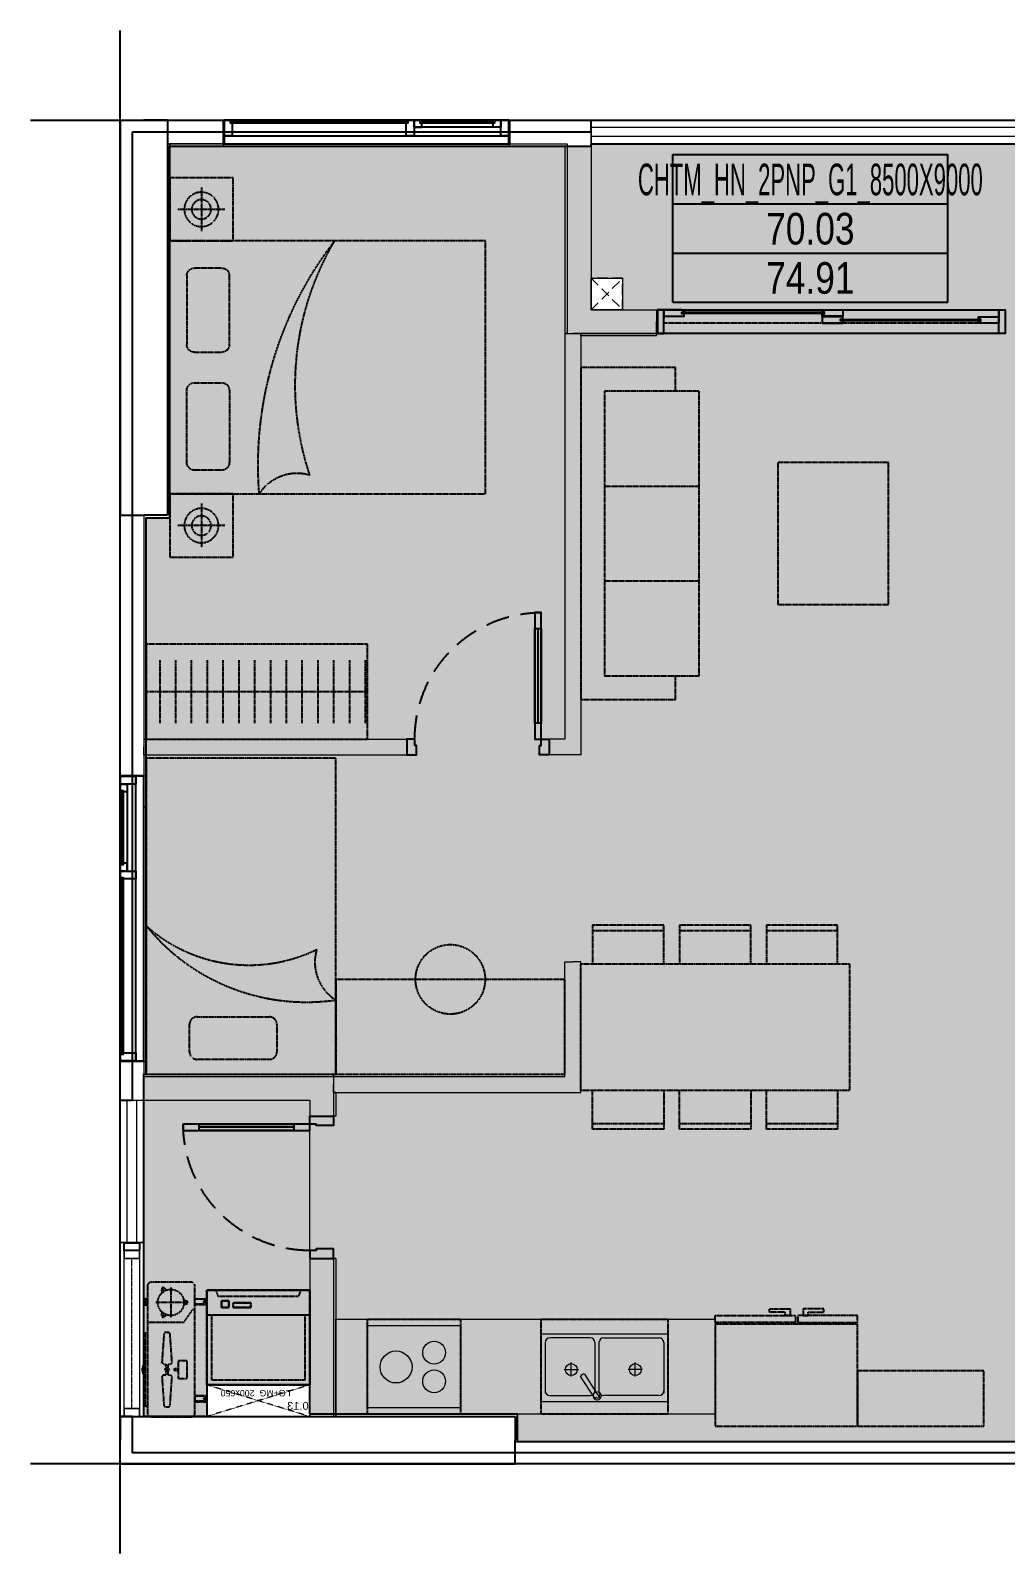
# Model space of a CAD drawing. Header units: millimetres. Extents: x -567 to 9600, y -567 to 9067.
# Drawn here: x -567 to 5602, y -567 to 9067 of the extents above; entities that cross this region are included whole.
import ezdxf
from ezdxf.enums import TextEntityAlignment as Align

# ---------------------------------------------------------------- set-up
doc = ezdxf.new("R2010")
doc.units = ezdxf.units.MM
for name, pattern in [('3PN B$0$HIDDENX2', [0.75, 0.5, -0.25]), ('DHDASHED4', [1.6, 0.8, -0.8]), ('HIDDEN', [9.525, 6.35, -3.175]), ('Xref Y2-Y4 ME$0$Xref MB Y2.Y4$0$Xr_truc thang N3 tang dien hinh$0$T-Can ho$0$HIDDEN3', [0.2, 0.1, -0.1])]:
    doc.linetypes.add(name, pattern=pattern)
doc.layers.get('0').update_dxf_attribs({"color": 231})
doc.layers.get('DefPoints').update_dxf_attribs({"color": 191})
doc.layers.add('2pn+g2', color=7, linetype='Continuous', true_color=0xeecdb4)
doc.layers.add('A-AREA-SPACE', color=130, linetype='Continuous', plot=False)
doc.layers.add('A-AREA-WALL-CENTER', color=210, linetype='Continuous', plot=False)
for name, color, linetype in [('A-CONC', 2, 'Continuous'), ('A-DOOR', 142, 'Continuous'), ('A-FURN', 251, 'DHDASHED4')]:
    doc.layers.add(name, color=color, linetype=linetype)
for name, color, linetype, lineweight in [('A-EQPM', 127, 'Continuous', 9), ('A-FNSH', 253, 'Continuous', 9), ('A-HIDD', 45, 'HIDDEN', 9), ('A-RAIL', 153, 'Continuous', 9), ('A-Truc ky thuat', 162, 'Continuous', 0), ('A-WALL-INT', 31, 'Continuous', 20), ('A-WALL-PRTN', 6, 'Continuous', 9)]:
    doc.layers.add(name, color=color, linetype=linetype, lineweight=lineweight)
doc.styles.add('VTK_Arial', font='arial.ttf', dxfattribs={"width": 0.8})
doc.styles.add('Xref Y2-Y4 ME$0$Xref MB Y2.Y4$0$Xr_truc thang N3 tang dien hinh$0$T-Can ho$0$Arial', font='arial.ttf')

# ---------------------------------------------------------------- blocks, each defined once
blk = doc.blocks.new('DT-CAN')
at = {"layer": 'DefPoints'}
for p, q in [((-870.7, 0), (870.7, 0)), ((-870.7, -934.4), (-870.7, 0)), ((870.7, -934.4), (870.7, 0)), ((-870.7, -311.5), (870.7, -311.5)), ((-870.7, -622.9), (870.7, -622.9)), ((-870.7, -934.4), (870.7, -934.4))]:
    blk.add_line(p, q, dxfattribs=at)
at = {"layer": 'DefPoints', "color": 7, "style": 'VTK_Arial', "width": 0.5}
blk.add_attdef('LOAICAN', text='', height=200, dxfattribs=at).set_placement((0, -257.5), align=Align.CENTER)
at = {"layer": 'DefPoints', "color": 5, "style": 'VTK_Arial', "width": 0.8}
blk.add_attdef('DT-TT', text='', height=200, dxfattribs=at).set_placement((0, -569), align=Align.CENTER)
at = {"layer": 'DefPoints', "color": 6, "style": 'VTK_Arial', "width": 0.8}
blk.add_attdef('DT-TIM', text='', height=200, dxfattribs=at).set_placement((0, -880.4), align=Align.CENTER)
blk = doc.blocks.new('*U8')
blk.add_lwpolyline([(0, 0), (0, 200), (650, 200), (650, 0)], close=True)
at = {"linetype": 'Xref Y2-Y4 ME$0$Xref MB Y2.Y4$0$Xr_truc thang N3 tang dien hinh$0$T-Can ho$0$HIDDEN3'}
for points in [[(0, 0), (650, 200)], [(0, 200), (650, 0)]]:
    blk.add_lwpolyline(points, dxfattribs=at)
at = {"style": 'Xref Y2-Y4 ME$0$Xref MB Y2.Y4$0$Xr_truc thang N3 tang dien hinh$0$T-Can ho$0$Arial'}
blk.add_text('0.13', height=50, dxfattribs=at).set_placement((6.6, 42.7))
blk.add_attdef('--', text='', height=88, dxfattribs=at).set_placement((126.6, 189.6), align=Align.MIDDLE_CENTER)
blk = doc.blocks.new('*U44')
at = {"linetype": 'HIDDEN', "ltscale": 0.3}
for p, q in [((86.1, 499.5), (86.1, 101.1)), ((186.1, 499.5), (186.1, 101.1)), ((286.1, 499.5), (286.1, 101.1)), ((386.1, 499.5), (386.1, 101.1)), ((486.1, 499.5), (486.1, 101.1)), ((586.1, 499.5), (586.1, 101.1)), ((686.1, 499.5), (686.1, 101.1)), ((786.1, 499.5), (786.1, 101.1)), ((886.1, 499.5), (886.1, 101.1)), ((986.1, 499.5), (986.1, 101.1)), ((1086.1, 499.5), (1086.1, 101.1)), ((1186.1, 499.5), (1186.1, 101.1)), ((1286.1, 499.5), (1286.1, 101.1)), ((1386.1, 499.5), (1386.1, 101.1)), ((0, 300), (1400, 300))]:
    blk.add_line(p, q, dxfattribs=at)
blk.add_lwpolyline([(0, 0), (1400, 0), (1400, 600), (0, 600)], close=True, dxfattribs=at)
blk = doc.blocks.new('*U39')
at = {"linetype": 'HIDDEN', "ltscale": 0.3}
for p, q in [((-750, -150), (-750, -1950)), ((-150, -150), (-750, -150)), ((-150, -1950), (-150, -150)), ((-150, -750), (-750, -750)), ((-150, -1350), (-750, -1350)), ((-750, -1950), (-150, -1950))]:
    blk.add_line(p, q, dxfattribs=at)
blk.add_lwpolyline([(-600, -1950), (-600, -2100), (0, -2100), (0, 0), (-600, 0), (-600, -150)], dxfattribs=at)
blk = doc.blocks.new('*U36')
at = {"linetype": 'HIDDEN', "ltscale": 0.3}
for p, q in [((650, 0), (0, 0)), ((0, 0), (0, -600)), ((0, 0), (0, -444.2)), ((0, 0), (650, 0)), ((650, -600), (650, 0)), ((650, 0), (650, -444.2)), ((30, -30), (620, -30)), ((30, -444.2), (30, -30)), ((620, -30), (620, -444.2)), ((0, -600), (0, -444.2)), ((650, -444.2), (0, -444.2)), ((620, -444.2), (30, -444.2)), ((650, -600), (650, -444.2)), ((56.2, -600), (72.3, -559.6)), ((72.3, -559.6), (577.7, -559.6)), ((373.1, -490.4), (373.1, -518.1)), ((483.8, -490.4), (373.1, -490.4)), ((373.1, -518.1), (483.8, -518.1)), ((483.8, -518.1), (483.8, -490.4)), ((511.5, -490.4), (511.5, -531.9)), ((557.7, -490.4), (511.5, -490.4)), ((511.5, -531.9), (557.7, -531.9)), ((557.7, -531.9), (557.7, -490.4)), ((577.7, -559.6), (593.8, -600)), ((0, -600), (650, -600)), ((0, -600), (650, -600))]:
    blk.add_line(p, q, dxfattribs=at)
for points in [[(650, -600), (0, -600), (0, 0), (650, 0)], [(650, -600), (0, -600), (0, -444.2), (0, 0), (650, 0), (650, -444.2)], [(30, -444.2), (30, -30), (620, -30), (620, -444.2)], [(483.8, -518.1), (373.1, -518.1), (373.1, -490.4), (483.8, -490.4)], [(557.7, -531.9), (511.5, -531.9), (511.5, -490.4), (557.7, -490.4)]]:
    blk.add_lwpolyline(points, close=True, dxfattribs=at)
blk = doc.blocks.new('*U90')
at = {"linetype": 'HIDDEN', "ltscale": 0.3, "extrusion": (0, 0, -1)}
for p, q in [((0, 700), (376, 700)), ((0, 654.3), (0, 700)), ((211.6, 740.1), (343.1, 740.1)), ((211.6, 720.8), (211.6, 740.1)), ((311.6, 720.8), (211.6, 720.8)), ((311.6, 700), (311.6, 720.8)), ((343.1, 700), (311.6, 700)), ((343.1, 740.1), (343.1, 700)), ((376, 700), (376, 654.3)), ((900, 700), (392, 700)), ((392, 700), (392, 654.3)), ((556.4, 740.1), (424.9, 740.1)), ((424.9, 740.1), (424.9, 700)), ((424.9, 700), (456.4, 700)), ((456.4, 700), (456.4, 720.8)), ((456.4, 720.8), (556.4, 720.8)), ((556.4, 720.8), (556.4, 740.1)), ((900, 654.3), (900, 700)), ((376, 654.3), (0, 654.3)), ((0, 0), (0, 645.2)), ((0, 645.2), (900, 645.2)), ((392, 654.3), (900, 654.3)), ((900, 645.2), (900, 0)), ((900, 0), (0, 0))]:
    blk.add_line(p, q, dxfattribs=at)
blk = doc.blocks.new('E-BEP-BEP-03LO')
at = {"ltscale": 0.3}
blk.add_lwpolyline([(560, -590), (40, -590), (40, 0), (560, 0)], close=True, dxfattribs=at)
for centre, radius in [((298.3, -181.4), 101.2), ((207.6, -422.3), 72), ((389.1, -422.3), 72)]:
    blk.add_circle(centre, radius, dxfattribs=at)
at = {"layer": 'DefPoints', "color": 250, "linetype": 'HIDDEN', "ltscale": 0.3}
blk.add_lwpolyline([(0, 0), (600, 0), (600, -590), (0, -590)], close=True, dxfattribs=at)
blk = doc.blocks.new('E-BEP-BORUABAT-02')
at = {"ltscale": 0.3}
for p, q in [((25, -452.2), (25, -132.2)), ((55, -117.2), (405, -117.2)), ((435, -452.2), (435, -132.2)), ((460, -452.2), (460, -132.2)), ((745, -117.2), (490, -117.2)), ((775, -452.2), (775, -132.2)), ((404.5, -482.2), (55.5, -482.2)), ((490.5, -482.2), (744.5, -482.2))]:
    blk.add_line(p, q, dxfattribs=at)
at = {"ltscale": 0.3, "extrusion": (-1.67159e-29, -3.30872e-24, -1)}
for p, q in [((160, -282.2), (250, -282.2)), ((205, -237.2), (205, -327.2)), ((655, -282.2), (565, -282.2)), ((610, -237.2), (610, -327.2))]:
    blk.add_line(p, q, dxfattribs=at)
at = {"ltscale": 0.3}
blk.add_lwpolyline([(800, -507.2), (0, -507.2), (0, -77.2), (800, -77.2)], close=True, dxfattribs=at)
for points in [[(457.3, -93.9), (551.5, -238.7)], [(526.8, -252.8), (432.7, -108)]]:
    blk.add_lwpolyline(points, dxfattribs=at)
for centre in [(205, -282.2), (610, -282.2)]:
    blk.add_circle(centre, 37.5, dxfattribs=at)
for centre, radius, start, end in [((445.5, -115.7), 25.7, 331.89153, 264.77328), ((55, -147.2), 30, 89.99971, 179.99971), ((404.9, -147.2), 30.1, 0.12016, 89.94977), ((445, -115.9), 14.2, 29.73488, 209.73488), ((490.1, -147.2), 30.1, 90.04965, 179.87926), ((745, -147.2), 30, 359.99971, 89.99971), ((527.9, -226), 26.9, 267.84409, 331.62567), ((55.4, -451.7), 30.4, 180.80983, 270.13661), ((404.2, -451.4), 30.8, 270.61845, 358.50448), ((490.8, -451.4), 30.8, 181.49494, 269.38097), ((744.6, -451.7), 30.4, 269.86281, 359.18959)]:
    blk.add_arc(centre, radius, start, end, dxfattribs=at)
at = {"layer": 'DefPoints', "color": 250, "linetype": 'HIDDEN', "ltscale": 0.3}
blk.add_lwpolyline([(800, -600), (0, -600), (0, 0), (800, 0)], close=True, dxfattribs=at)
blk = doc.blocks.new('E-CHUNG-CUCNONG-DH')
at = {"linetype": 'HIDDEN', "ltscale": 0.3}
for p, q in [((292.8, 313.7), (311.7, 313.7)), ((302.2, 304.3), (302.2, 323.2)), ((-127.5, 157.6), (-127.5, 194.3)), ((221.4, 195.2), (205, 204.7)), ((217.9, 208.1), (208.5, 191.8)), ((297.5, 56.8), (297.5, 245.7)), ((373.6, 195.2), (390, 204.7)), ((386.5, 191.8), (377.1, 208.1)), ((391.9, 151.3), (203.1, 151.3)), ((288.1, 53.9), (306.9, 53.9)), ((297.5, 63.4), (297.5, 44.5)), ((-302.2, -61.4), (-321.1, -61.4)), ((-311.7, -51.9), (-311.7, -70.8)), ((292.8, -61.4), (311.7, -61.4)), ((302.2, -51.9), (302.2, -70.8))]:
    blk.add_line(p, q, dxfattribs=at)
blk.add_lwpolyline([(-406.1, 0), (406.1, 0, 0.414214), (425, 18.9), (425, 275.9, 0.414214), (401.4, 299.6), (-401.4, 299.6, 0.414214), (-425, 275.9), (-425, 18.9, 0.414214)], format="xyb", close=True, dxfattribs=at)
for points in [[(-363.6, 299.6), (-357.7, 314.3, -0.306678), (-344.6, 323.2), (89.6, 323.2, -0.306678), (102.7, 314.3), (108.6, 299.6)], [(219, 177.2), (205.8, 194.1, -0.677033), (214.5, 209.3), (235.8, 206.2)], [(359.2, 206.2), (380.5, 209.3, -0.677033), (389.2, 194.1), (376, 177.2)], [(314.2, 70.4), (306.3, 50.4, -0.677033), (288.7, 50.4), (280.8, 70.4)]]:
    blk.add_lwpolyline(points, format="xyb", dxfattribs=at)
for points in [[(102.7, 314.3), (-357.7, 314.3)], [(250.3, 0), (250.3, 16.2), (170, 72.6), (170, 299.6)], [(286.2, 323.2), (286.2, 299.6)], [(318.3, 323.2), (318.3, 299.6)], [(-134.4, 106.2), (-134.4, 128.2), (-120.6, 128.2), (-120.6, 106.2)], [(-327.7, -70.8), (-327.7, 0)], [(-295.6, -70.8), (-295.6, 0)], [(286.2, -70.8), (286.2, 0)], [(318.3, -70.8), (318.3, 0)]]:
    blk.add_lwpolyline(points, dxfattribs=at)
for points in [[(283.3, 299.6), (321.1, 299.6), (321.1, 323.2), (283.3, 323.2)], [(-182.9, 47.4), (-72.1, 47.4), (-72.1, 106.2), (-182.9, 106.2)], [(283.3, 0), (321.1, 0), (321.1, -70.8), (283.3, -70.8)], [(-292.8, 0), (-330.6, 0), (-330.6, -70.8), (-292.8, -70.8)]]:
    blk.add_lwpolyline(points, close=True, dxfattribs=at)
for centre, radius in [((302.2, 313.7), 4.72), ((297.5, 151.3), 82.6), ((-311.7, -61.4), 4.72), ((302.2, -61.4), 4.72)]:
    blk.add_circle(centre, radius, dxfattribs=at)
blk.add_arc((-127.5, 257.1), 75.6, 61.04446, 118.95554, dxfattribs=at)
for points, weights, knots in [([(-162.1, 193.1), (-162.1, 188.2), (-162.1, 183.3), (-148.2, 183.3), (-134.3, 183.3), (-134.3, 175.9), (-134.3, 168.6), (-148.2, 168.6), (-162.1, 168.6), (-162.1, 163.7), (-162.1, 158.8), (-162.1, 152.4), (-166.6, 148), (-171, 143.6), (-177.1, 144.2), (-264, 150.3), (-350.9, 156.5), (-363.6, 157.6), (-363.6, 171.1), (-363.6, 175.9), (-363.6, 180.7), (-363.6, 194.3), (-350.9, 195.4), (-264, 201.6), (-177.1, 207.7), (-171, 208.2), (-166.6, 203.9), (-162.1, 199.5), (-162.1, 193.1)], [1, 1, 1, 1, 1, 1, 1, 1, 1, 1, 1, 0.916058650995, 1, 0.916058650995, 1, 1, 1, 0.734760240583, 1, 1, 1, 0.734760240583, 1, 1, 1, 0.916058650995, 1, 0.916058650995, 1], [0, 0, 0, 1, 1, 2, 2, 3, 3, 4, 4, 5, 5, 5.825313, 5.825313, 6.650626, 6.650626, 7.650626, 7.650626, 9.141593, 9.141593, 10.141593, 10.141593, 11.632559, 11.632559, 12.632559, 12.632559, 13.457872, 13.457872, 14.283185, 14.283185, 14.283185]), ([(95.9, 156.5), (9, 150.3), (-77.9, 144.2), (-84, 143.6), (-88.4, 148), (-92.9, 152.4), (-92.9, 158.8), (-92.9, 163.7), (-92.9, 168.6), (-106.8, 168.6), (-120.7, 168.6), (-120.7, 175.9), (-120.7, 183.3), (-106.8, 183.3), (-92.9, 183.3), (-92.9, 188.2), (-92.9, 193.1), (-92.9, 199.5), (-88.4, 203.9), (-84, 208.2), (-77.9, 207.7), (9, 201.6), (95.9, 195.4), (108.6, 194.3), (108.6, 180.7), (108.6, 175.9), (108.6, 171.1), (108.6, 157.6), (95.9, 156.5)], [1, 1, 1, 0.916058650995, 1, 0.916058650995, 1, 1, 1, 1, 1, 1, 1, 1, 1, 1, 1, 0.916058650995, 1, 0.916058650995, 1, 1, 1, 0.734760240583, 1, 1, 1, 0.734760240583, 1], [0, 0, 0, 1, 1, 1.825313, 1.825313, 2.650626, 2.650626, 3.650626, 3.650626, 4.650626, 4.650626, 5.650626, 5.650626, 6.650626, 6.650626, 7.650626, 7.650626, 8.475939, 8.475939, 9.301253, 9.301253, 10.301253, 10.301253, 11.792219, 11.792219, 12.792219, 12.792219, 14.283185, 14.283185, 14.283185])]:
    blk.add_rational_spline(points, weights, degree=2, knots=knots, dxfattribs=at)
blk = doc.blocks.new('*U45')
blk.add_line((3040, 150), (0, 150))
for points in [[(0, 150), (3040, 150), (3040, 0), (0, 0)], [(0, 105), (3040, 105), (3040, 45), (0, 45)]]:
    blk.add_lwpolyline(points, close=True)
blk = doc.blocks.new('*U37')
at = {"ltscale": 0.3}
blk.add_lwpolyline([(600, 2400), (0, 2400), (0, 0), (600, 0)], close=True, dxfattribs=at)
blk = doc.blocks.new('F-PK-BANSOAN-01')
at = {"linetype": 'HIDDEN', "ltscale": 0.3}
blk.add_lwpolyline([(-700, -900), (-700, 0), (0, 0), (0, -900)], close=True, dxfattribs=at)
blk = doc.blocks.new('*U40')
at = {"linetype": 'HIDDEN', "ltscale": 0.3}
for p, q in [((75, 644.4), (75, 400)), ((525, 644.4), (75, 644.4)), ((75, 608.9), (525, 608.9)), ((525, 400), (525, 644.4)), ((1075, 644.4), (625, 644.4)), ((625, 644.4), (625, 400)), ((625, 608.9), (1075, 608.9)), ((1075, 400), (1075, 644.4)), ((1625, 644.4), (1175, 644.4)), ((1175, 644.4), (1175, 400)), ((1175, 608.9), (1625, 608.9)), ((1625, 400), (1625, 644.4)), ((1700, 400), (0, 400)), ((0, 400), (0, -400)), ((1700, -400), (1700, 400)), ((0, -400), (1700, -400)), ((75, -644.4), (75, -400)), ((525, -400), (525, -644.4)), ((625, -644.4), (625, -400)), ((1075, -400), (1075, -644.4)), ((1175, -644.4), (1175, -400)), ((1625, -400), (1625, -644.4)), ((525, -608.9), (75, -608.9)), ((525, -644.4), (75, -644.4)), ((1075, -608.9), (625, -608.9)), ((1075, -644.4), (625, -644.4)), ((1625, -608.9), (1175, -608.9)), ((1625, -644.4), (1175, -644.4))]:
    blk.add_line(p, q, dxfattribs=at)
blk = doc.blocks.new('F-PN-GIUONG-2000X1600')
at = {"linetype": 'HIDDEN', "ltscale": 0.3}
for p, q in [((332.5, -150.5), (159.2, -150.5)), ((111.4, -198.4), (111.4, -655.8)), ((380.4, -655.8), (380.4, -198.4)), ((159.2, -703.7), (332.5, -703.7)), ((111.4, -1381), (111.4, -944.2)), ((159.2, -896.3), (332.5, -896.3)), ((380.4, -944.2), (380.4, -1381)), ((332.5, -1428.8), (159.2, -1428.8))]:
    blk.add_line(p, q, dxfattribs=at)
blk.add_lwpolyline([(2000, 0), (2000, -1600), (0, -1600), (0, 0), (2000, 0)], dxfattribs=at)
for centre, radius, start, end in [((2879.5, -182.5), 2316.9, 175.48135, 217.72002), ((808.7, 149.5), 281.8, 212.03819, 286.6668), ((159.2, -198.4), 47.8, 90, 180), ((332.5, -198.4), 47.8, 0, 90), ((2591, -687.7), 1793.5, 161.56279, 210.57443), ((159.2, -655.8), 47.8, 180, 270), ((332.5, -655.8), 47.8, 270, 0), ((159.2, -944.2), 47.8, 90, 180), ((332.5, -944.2), 47.8, 0, 90), ((159.2, -1381), 47.8, 180, 270), ((332.5, -1381), 47.8, 270, 0)]:
    blk.add_arc(centre, radius, start, end, dxfattribs=at)
blk = doc.blocks.new('F-PN-DONGIUONG-01')
at = {"linetype": 'HIDDEN', "ltscale": 0.3}
for p, q in [((-200, -348.1), (-200, -51.9)), ((-338.8, -200), (-61.2, -200))]:
    blk.add_line(p, q, dxfattribs=at)
blk.add_lwpolyline([(0, -400), (-400, -400), (-400, 0), (0, 0)], close=True, dxfattribs=at)
for radius in [108.5, 61.3]:
    blk.add_circle((-200, -200), radius, dxfattribs=at)
blk = doc.blocks.new('*U43')
at = {"linetype": 'HIDDEN', "ltscale": 0.3}
blk.add_lwpolyline([(0, 0), (350, 0), (350, -800), (0, -800)], close=True, dxfattribs=at)
blk = doc.blocks.new('*U48')
at = {"linetype": 'HIDDEN', "ltscale": 0.3}
blk.add_line((2160, 85), (40, 85), dxfattribs=at)
for p, q in [((158.1, 15.5), (158.1, 24.5)), ((1160.6, 60.5), (1160.6, 69.5))]:
    blk.add_line(p, q)
blk.add_lwpolyline([(0, 0), (2200, 0), (2200, 150), (0, 150)], close=True)
for points in [[(40, 54.5), (40, 0), (0, 0), (0, 150), (40, 150), (40, 0), (40, 0), (40, 54.5)], [(2160, 54.5), (2160, 0), (2200, 0), (2200, 150), (2160, 150), (2160, 0), (2160, 0), (2160, 54.5)], [(155, 0), (40, 0), (40, 10), (40, 10), (40, 40), (155, 40), (162, 40), (170, 40), (170, 25), (155, 25), (155, 15)], [(155, 0), (162, 0), (170, 0), (170, 15), (155, 15)], [(158.1, 15.5), (1054, 15.5), (1054, 24.5), (158.1, 24.5)], [(1172.5, 45), (1042.5, 45), (1042.5, 45), (1042.5, 45), (1042.5, 85), (1157.5, 85), (1164.5, 85), (1172.5, 85), (1172.5, 70), (1157.5, 70), (1157.5, 60), (1172.5, 60), (1172.5, 45)], [(1042.5, 0), (1172.5, 0), (1172.5, 0), (1172.5, 0), (1172.5, 40), (1057.5, 40), (1050.5, 40), (1042.5, 40), (1042.5, 25), (1057.5, 25), (1057.5, 15), (1042.5, 15), (1042.5, 0)], [(1160.6, 60.5), (2042, 60.5), (2042, 69.5), (1160.6, 69.5)], [(2160, 45), (2160, 45), (2160, 85), (2045.5, 85), (2038.5, 85), (2030.5, 85), (2030.5, 70), (2045.5, 70), (2045.5, 60)], [(2045.5, 60), (2030.5, 60), (2030.5, 45), (2160, 45), (2160, 45), (2160, 45), (2160, 45)]]:
    blk.add_lwpolyline(points)
blk = doc.blocks.new('*U49')
blk.add_line((0, -150), (1800, -150))
at = {"ltscale": 2000}
for points in [[(0, 0), (0, -150), (-5, -150), (-5, 0)], [(1805, 0), (1805, -150), (1800, -150), (1800, 0)]]:
    blk.add_lwpolyline(points, close=True, dxfattribs=at)
for points in [[(1800, 0), (0, 0), (0, -100), (1800, -100)], [(0, 0), (50, 0), (50, -100), (0, -100)], [(1150, 0), (1200, 0), (1200, -100), (1150, -100)], [(1200, 0), (1750, 0), (1750, -45), (1200, -45)], [(1250, 0), (1200, 0), (1200, -45), (1250, -45)], [(1700, 0), (1750, 0), (1750, -45), (1700, -45)], [(1750, 0), (1800, 0), (1800, -100), (1750, -100)], [(40, -10), (1160, -10), (1160, -20), (40, -20)], [(1240, -10), (1710, -10), (1710, -20), (1240, -20)]]:
    blk.add_lwpolyline(points, close=True)
blk = doc.blocks.new('*U52')
blk.add_line((-100, 70), (-700, 70))
for points in [[(100, 900), (100, 840), (40, 840), (40, 850), (0, 850), (0, 900)], [(0, 50), (-800, 50), (-800, 90), (0, 90)], [(-100, 50), (-100, 90), (-700, 90), (-700, 50)], [(100, 0), (100, 60), (40, 60), (40, 50), (0, 50), (0, 0)]]:
    blk.add_lwpolyline(points, close=True)
at = {"linetype": '3PN B$0$HIDDENX2', "ltscale": 300}
blk.add_arc((0, 50), 800, 90, 180, dxfattribs=at)
blk = doc.blocks.new('*U54')
blk.add_line((-100, 70), (-700, 70))
for points in [[(150, 900), (150, 840), (40, 840), (40, 850), (0, 850), (0, 900)], [(0, 50), (-800, 50), (-800, 90), (0, 90)], [(-100, 50), (-100, 90), (-700, 90), (-700, 50)], [(150, 0), (150, 60), (40, 60), (40, 50), (0, 50), (0, 0)]]:
    blk.add_lwpolyline(points, close=True)
at = {"linetype": '3PN B$0$HIDDENX2', "ltscale": 300}
blk.add_arc((0, 50), 800, 90, 180, dxfattribs=at)
blk = doc.blocks.new('F-PN-GIUONG-2000X1200')
at = {"linetype": 'HIDDEN', "ltscale": 0.3}
for p, q in [((141.8, -274.7), (315, -274.7)), ((93.9, -779.9), (93.9, -322.5)), ((362.9, -322.5), (362.9, -779.9)), ((315, -827.8), (141.8, -827.8))]:
    blk.add_line(p, q, dxfattribs=at)
blk.add_lwpolyline([(0, 0), (0, -1200), (2000, -1200), (2000, 0)], close=True, dxfattribs=at)
for centre, radius, start, end in [((1762.2, -1014.2), 1306, 129.05616, 188.18057), ((1666.4, -651.3), 976.1, 138.14511, 206.02065), ((141.8, -322.5), 47.8, 90, 180), ((315, -322.5), 47.8, 0, 90), ((141.8, -779.9), 47.8, 180, 270), ((315, -779.9), 47.8, 270, 0), ((708.4, -1349.5), 281.8, 73.3332, 147.96181)]:
    blk.add_arc(centre, radius, start, end, dxfattribs=at)
blk = doc.blocks.new('*U57')
at = {"linetype": 'HIDDEN', "ltscale": 0.3}
blk.add_lwpolyline([(600, 0), (0, 0), (0, -1450), (600, -1450)], close=True, dxfattribs=at)
blk.add_circle((600, -725), 220, dxfattribs=at)
blk = doc.blocks.new('E-CHUNG-LOUVER')
blk.add_line((1100, 150), (0, 150))
at = {"linetype": 'HIDDEN', "ltscale": 0.3}
blk.add_line((50, 75), (1000, 75), dxfattribs=at)
for points in [[(0, 150), (1100, 150), (1100, 0), (0, 0)], [(1050, 125), (0, 125), (0, 25), (1050, 25)], [(48.5, 123.5), (1.5, 123.5), (1.5, 26.5), (48.5, 26.5)], [(1048.5, 123.5), (1001.5, 123.5), (1001.5, 26.5), (1048.5, 26.5)], [(1100, 25), (1050, 25), (1050, 125), (1100, 125)], [(1097, 28), (1053, 28), (1053, 122), (1097, 122)]]:
    blk.add_lwpolyline(points, close=True)
for points in [[(50, 125), (0, 125), (0, 25), (50, 25), (50, 125), (0, 125)], [(1050, 125), (1000, 125), (1000, 25), (1050, 25), (1050, 125), (1000, 125)]]:
    blk.add_lwpolyline(points)
blk = doc.blocks.new('*U58')
blk.add_line((900, 150), (0, 150))
for points in [[(0, 150), (900, 150), (900, 0), (0, 0)], [(0, 105), (900, 105), (900, 45), (0, 45)]]:
    blk.add_lwpolyline(points, close=True)

msp = doc.modelspace()

# ---------------------------------------------------------------- hatches: boundary and pattern name
at = {"layer": '2pn+g2', "ltscale": 0.3}
h = msp.add_hatch(color=256, dxfattribs=at)
h.dxf.hatch_style = 1
h.paths.add_polyline_path([(2980, 7500), (3180, 7500), (3180, 7300), (2980, 7300)], flags=16)
h.paths.add_polyline_path([(315, 8335), (2980, 8335), (2980, 8350), (5940, 8350), (5940, 8335.3), (8835, 8335), (8835, 5985), (8930, 5985), (8930, 3714.9), (8915, 3715.1), (8915, 2515), (8835, 2515), (8835, 2485), (7935, 2485), (7935, 1975), (8836.4, 1975), (8835, 155), (7049.5, 155), (6904.5, 155), (6904.5, 140), (2515, 140), (2515, 315), (1200, 315), (1200, 500), (550, 500), (550, 300), (150, 300), (150, 1400), (150, 1400), (150, 2465), (165, 2465), (165, 5985), (315, 5985)])

# ---------------------------------------------------------------- linework, layer by layer
at = {"layer": 'A-AREA-SPACE', "ltscale": 0.3}
msp.add_lwpolyline([(6904.5, 140), (2515, 140), (2515, 315), (1200, 315), (1200, 500), (550, 500), (550, 300), (150, 300), (150, 1400), (150, 1400), (150, 2465), (165, 2465), (165, 5985), (315, 5985), (315, 8335), (2980, 8335), (2980, 8350), (5940, 8350)], dxfattribs=at)
at = {"layer": 'A-AREA-WALL-CENTER'}
msp.add_lwpolyline([(80, 8425), (2980, 8425), (2980, 8500), (5940, 8500), (5940, 8425), (9000, 8425), (9000, 70), (80, 70), (80, 300), (0, 300), (0, 2300), (0, 2300), (80, 2300)], close=True, dxfattribs=at)
at = {"layer": 'A-CONC'}
for p, q in [((0, 8500), (150, 8500)), ((0, 8500), (0, 6000)), ((300, 8500), (150, 8500)), ((300, 8500), (300, 6000)), ((0, 6000), (150, 6000)), ((300, 6000), (150, 6000)), ((0, 300), (0, 150)), ((0, 300), (2500, 300)), ((2500, 300), (2500, 150)), ((0, 0), (0, 150)), ((2500, 0), (2500, 150)), ((0, 0), (2500, 0))]:
    msp.add_line(p, q, dxfattribs=at)
at = {"layer": 'A-EQPM', "ltscale": 0.3}
msp.add_lwpolyline([(2980, 7500), (3180, 7500), (3180, 7300), (2980, 7300)], close=True, dxfattribs=at)
at = {"layer": 'A-FNSH', "ltscale": 0.3}
for p, q in [((300, 8350), (307.5, 8350)), ((300, 8350), (300, 6000)), ((315, 8350), (307.5, 8350)), ((315, 8350), (315, 5985)), ((655, 8350), (315, 8350)), ((315, 8350), (315, 8342.5)), ((315, 8335), (315, 8342.5)), ((655, 8335), (315, 8335)), ((655, 8350), (655, 8342.5)), ((655, 8335), (655, 8342.5)), ((2465, 8350), (2465, 8342.5)), ((2465, 8350), (2830, 8350)), ((2465, 8335), (2465, 8342.5)), ((2465, 8335), (2815, 8335)), ((2815, 8335), (2815, 7150)), ((2830, 8350), (2830, 7150)), ((2815, 7150), (2822.5, 7150)), ((2830, 7150), (2822.5, 7150)), ((3395, 7150), (2915, 7150)), ((2915, 7150), (2915, 7142.5)), ((2915, 7135), (2915, 7142.5)), ((3395, 7135), (2915, 7135)), ((3395, 7150), (3395, 7142.5)), ((3395, 7135), (3395, 7142.5)), ((300, 6000), (150, 6000)), ((150, 6000), (150, 4585)), ((315, 5985), (165, 5985)), ((165, 5985), (165, 4585)), ((150, 4585), (157.5, 4585)), ((165, 4585), (157.5, 4585)), ((150, 4485), (157.5, 4485)), ((150, 4485), (150, 4155)), ((165, 4485), (157.5, 4485)), ((165, 4485), (165, 4155)), ((150, 4155), (157.5, 4155)), ((165, 4155), (157.5, 4155)), ((150, 2545), (157.5, 2545)), ((150, 2545), (150, 2450)), ((165, 2545), (157.5, 2545)), ((165, 2545), (165, 2465)), ((150, 2450), (1350, 2450)), ((165, 2465), (1350, 2465)), ((1350, 2465), (1350, 2457.5)), ((1350, 2450), (1350, 2457.5)), ((1350, 2350), (1357.5, 2350)), ((1350, 2350), (1350, 2200)), ((1365, 2350), (1357.5, 2350)), ((1365, 2350), (1365, 2200)), ((1350, 2200), (1357.5, 2200)), ((1365, 2200), (1357.5, 2200)), ((1350, 1300), (1357.5, 1300)), ((1350, 1300), (1350, 300)), ((1365, 1300), (1357.5, 1300)), ((1365, 1300), (1365, 300)), ((1350, 300), (1357.5, 300)), ((1365, 300), (1357.5, 300)), ((1365, 315), (1365, 307.5)), ((1365, 315), (2515, 315)), ((1365, 300), (1365, 307.5)), ((1365, 300), (2500, 300)), ((2500, 300), (2500, 140)), ((2515, 315), (2515, 140)), ((2500, 140), (2507.5, 140)), ((2515, 140), (2507.5, 140))]:
    msp.add_line(p, q, dxfattribs=at)
msp.add_lwpolyline([(1200, 1300), (1200, 2200)], dxfattribs=at)
at = {"layer": 'A-HIDD', "ltscale": 10}
msp.add_lwpolyline([(2980, 7300), (3180, 7300), (3180, 7500), (2980, 7500)], close=True, dxfattribs=at)
for points in [[(2980, 7500), (3180, 7300)], [(2980, 7300), (3180, 7500)]]:
    msp.add_lwpolyline(points, dxfattribs=at)
at = {"layer": 'A-WALL-INT'}
for p, q in [((2815, 7150), (2865, 7150)), ((2815, 7150), (2815, 4585)), ((2915, 7150), (2865, 7150)), ((2915, 7150), (2915, 4485)), ((150, 4585), (150, 4535)), ((150, 4585), (1815, 4585)), ((150, 4485), (150, 4535)), ((1815, 4585), (1815, 4535)), ((1815, 4485), (1815, 4535)), ((2815, 4585), (2715, 4585)), ((2715, 4585), (2715, 4535)), ((2715, 4485), (2715, 4535)), ((150, 4485), (1815, 4485)), ((2915, 4485), (2715, 4485)), ((2815, 2450), (2815, 3175)), ((2815, 3175), (2865, 3175)), ((2915, 3175), (2865, 3175)), ((2915, 2350), (2915, 3175)), ((1350, 2450), (1350, 2400)), ((1350, 2450), (2815, 2450)), ((1350, 2350), (1350, 2400)), ((1350, 2350), (2915, 2350)), ((2500, 140), (2500, 70)), ((2500, 140), (5720, 140)), ((2500, 0), (2500, 70)), ((2500, 0), (5720, 0))]:
    msp.add_line(p, q, dxfattribs=at)
at = {"layer": 'A-WALL-PRTN'}
for p, q in [((300, 8500), (300, 8425)), ((300, 8500), (655, 8500)), ((655, 8500), (655, 8425)), ((2465, 8500), (2465, 8425)), ((2465, 8500), (2980, 8500)), ((2980, 8500), (2980, 7300)), ((300, 8350), (300, 8425)), ((655, 8350), (655, 8425)), ((2465, 8350), (2465, 8425)), ((300, 8350), (655, 8350)), ((2465, 8350), (2830, 8350)), ((2830, 8350), (2830, 7150)), ((2980, 7300), (3395, 7300)), ((3395, 7300), (3395, 7225)), ((3395, 7150), (3395, 7225)), ((2830, 7150), (3395, 7150)), ((0, 6000), (75, 6000)), ((0, 6000), (0, 4355)), ((150, 6000), (75, 6000)), ((150, 6000), (150, 4355)), ((0, 4355), (75, 4355)), ((150, 4355), (75, 4355)), ((0, 2545), (75, 2545)), ((0, 2545), (0, 2300)), ((150, 2545), (75, 2545)), ((150, 2545), (150, 2450)), ((150, 2450), (1350, 2450)), ((1350, 2450), (1350, 2200)), ((0, 2300), (1200, 2300)), ((1200, 2300), (1200, 2200)), ((1200, 2200), (1275, 2200)), ((1350, 2200), (1275, 2200)), ((1200, 1300), (1275, 1300)), ((1200, 1300), (1200, 300)), ((1350, 1300), (1275, 1300)), ((1350, 1300), (1350, 300)), ((1200, 300), (1275, 300)), ((1350, 300), (1275, 300))]:
    msp.add_line(p, q, dxfattribs=at)
at = {"layer": 'DefPoints', "ltscale": 0.3}
for p, q in [((0, -566.6), (0, 9066.6)), ((-566.6, 8500), (9600, 8500)), ((9600, 0), (-566.6, 0))]:
    msp.add_line(p, q, dxfattribs=at)

# ---------------------------------------------------------------- block references
at = {"layer": 'A-DOOR', "linetype": 'HIDDEN'}
msp.add_blockref('*U49', (660, 8500), dxfattribs=at)
at = {"layer": 'A-DOOR', "xscale": -1, "rotation": 180}
msp.add_blockref('*U48', (3400, 7300), dxfattribs=at)
at = {"layer": 'A-DOOR', "ltscale": 0.3, "xscale": -1}
for name, p, rotation in [('*U52', (2715, 4585), 90), ('*U54', (1200, 2200), 180)]:
    msp.add_blockref(name, p, dxfattribs=dict(at, rotation=rotation))
at = {"layer": 'A-DOOR', "linetype": 'HIDDEN', "rotation": 90}
msp.add_blockref('*U49', (0, 2550), dxfattribs=at)
at = {"layer": 'A-EQPM', "linetype": 'HIDDEN', "xscale": -1, "rotation": 90}
msp.add_blockref('*U37', (3765, 915), dxfattribs=at)
at = {"layer": 'A-EQPM'}
for name, p, rotation in [('E-BEP-BEP-03LO', (1565, 315), 90.00000000000001), ('E-BEP-BORUABAT-02', (3465, 315), 180)]:
    msp.add_blockref(name, p, dxfattribs=dict(at, rotation=rotation))
at = {"layer": 'A-FURN', "linetype": 'HIDDEN', "xscale": -1, "rotation": 90}
for p in [(315, 7735), (315, 5735)]:
    msp.add_blockref('F-PN-DONGIUONG-01', p, dxfattribs=at)
at = {"layer": 'A-FURN', "xscale": -1}
for name, p, rotation in [('F-PN-GIUONG-2000X1600', (311.3, 6135), 180), ('*U40', (2915, 2762.5), 180), ('*U43', (4665, 590), 90)]:
    msp.add_blockref(name, p, dxfattribs=dict(at, rotation=rotation))
at = {"layer": 'A-FURN'}
for name, p, rotation in [('*U39', (2915, 4835), 180), ('F-PN-GIUONG-2000X1200', (165, 2465), 89.99999999999999), ('*U57', (1365, 2465), 89.99999999999999)]:
    msp.add_blockref(name, p, dxfattribs=dict(at, rotation=rotation))
at = {"layer": 'A-FURN', "xscale": -1}
for name, p in [('F-PK-BANSOAN-01', (4162.3, 6335)), ('*U90', (4665, 240))]:
    msp.add_blockref(name, p, dxfattribs=at)
at = {"layer": 'A-FURN'}
msp.add_blockref('*U44', (165, 4585), dxfattribs=at)
at = {"layer": 'A-FURN', "linetype": 'HIDDEN', "rotation": 90}
msp.add_blockref('E-CHUNG-CUCNONG-DH', (473.2, 723.9), dxfattribs=at)
at = {"layer": 'A-FURN', "xscale": 0.9999978343900433, "yscale": 0.9999978343900433, "zscale": 0.9999978343900433, "rotation": 180}
msp.add_blockref('*U36', (1200, 500), dxfattribs=at)
at = {"layer": 'A-RAIL', "linetype": 'HIDDEN'}
msp.add_blockref('*U45', (2980, 8350), dxfattribs=at)
at = {"layer": 'A-RAIL', "linetype": 'HIDDEN', "rotation": 90}
for name, p in [('*U58', (150, 1400)), ('E-CHUNG-LOUVER', (150, 300))]:
    msp.add_blockref(name, p, dxfattribs=at)
at = {"layer": 'A-Truc ky thuat'}
ref = msp.add_blockref('*U8', (1200, 300), dxfattribs=dict(at, xscale=-1))
ref.add_attrib('--', 'LG+MG  200x650', dxfattribs={"layer": '0', "height": 40, "rotation": 180, "style": 'Xref Y2-Y4 ME$0$Xref MB Y2.Y4$0$Xr_truc thang N3 tang dien hinh$0$T-Can ho$0$Arial'}).set_placement((858, 447.5), align=Align.MIDDLE_CENTER)
at = {"layer": 'DefPoints'}
msp.add_blockref('DT-CAN', (4367.6, 8281.7), dxfattribs=at).add_auto_attribs({'DT-TIM': '74.91', 'DT-TT': '70.03', 'LOAICAN': 'CHTM_HN_2PNP_G1_8500X9000'})

doc.saveas('drawing.dxf')
